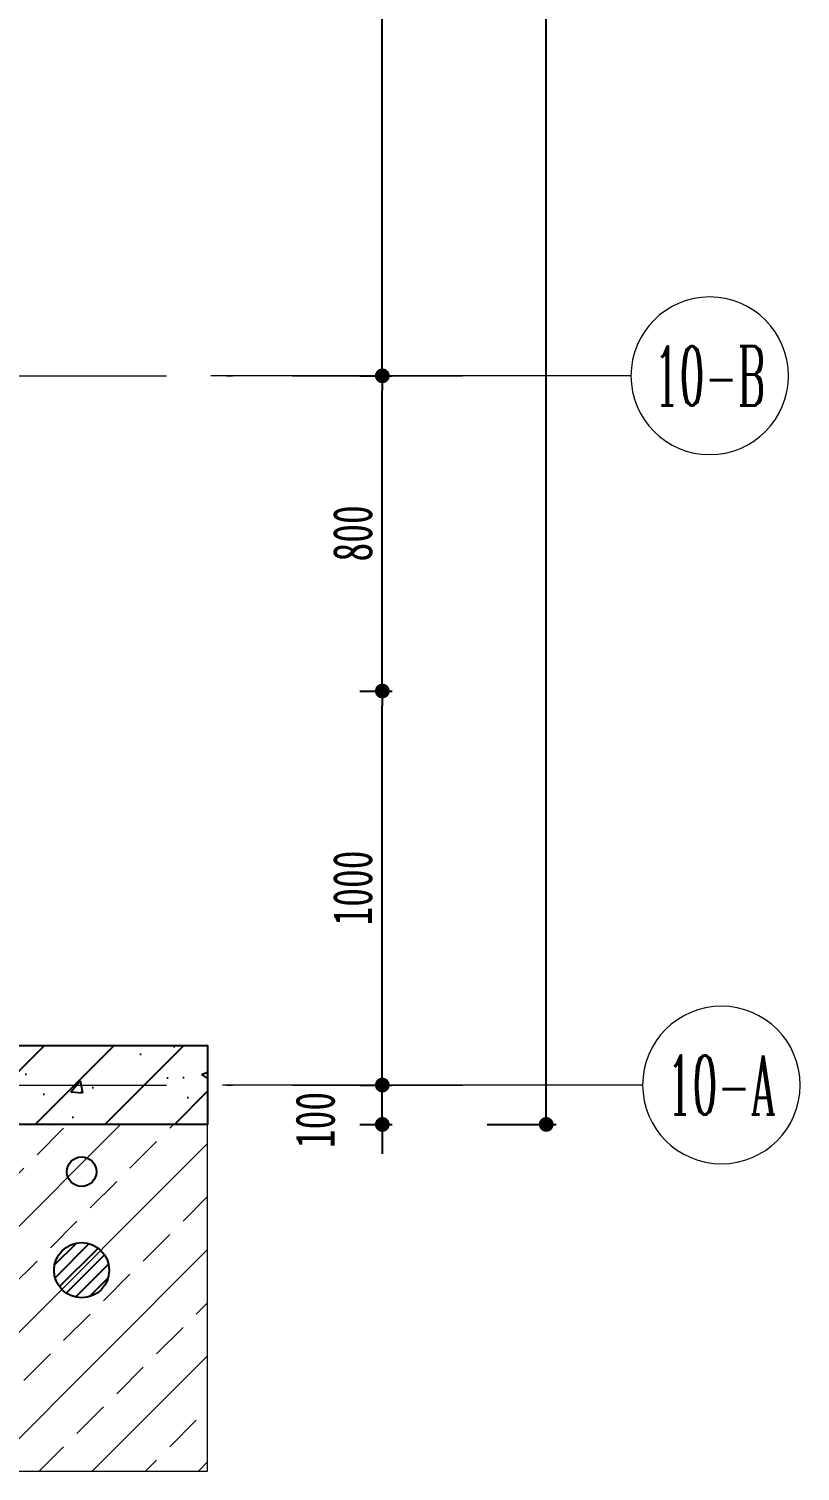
# Model space of a CAD drawing. Header units: millimetres. Extents: x 815519 to 890079, y 147095 to 251022.
# Drawn here: x 851858 to 853817, y 209638 to 213298 of the extents above; entities that cross this region are included whole.
import ezdxf
from ezdxf.enums import TextEntityAlignment as Align

# ---------------------------------------------------------------- set-up
doc = ezdxf.new("R2010")
doc.units = ezdxf.units.MM
doc.header["$LTSCALE"] = 1000
doc.linetypes.add('DOTE', pattern=[61.468, 50.8, -5.08, 0.508, -5.08])
doc.layers.get('Defpoints').update_dxf_attribs({"color": 1})
for name, color, linetype in [('A-尺寸标注', 53, 'Continuous'), ('PIPE-凝结', 150, 'Continuous'), ('PUB_HATCH', 8, 'Continuous'), ('VPIPE-凝结', 151, 'TG_N')]:
    doc.layers.add(name, color=color, linetype=linetype)
for name, color, linetype, lineweight in [('S-WALL', 255, 'Continuous', 0), ('S-轴号', 75, 'Continuous', 0), ('S-轴线', 149, 'DOTE', 0)]:
    doc.layers.add(name, color=color, linetype=linetype, lineweight=lineweight)
doc.styles.get("Standard").update_dxf_attribs({"font": 'gbenor.shx', "bigfont": 'gbcbig.shx'})
doc.styles.add('TG_LINETYPE', font='SIMPLEX', dxfattribs={"width": 0.8, "height": 3, "bigfont": 'HZTXT'})
doc.styles.add('TH-STYLE1', font='', dxfattribs={"width": 0.7})
doc.styles.add('尺寸', font='ROMANC.SHX', dxfattribs={"width": 0.7})
doc.styles.get('TH-STYLE1').set_extended_font_data('STFangsong')
doc.linetypes.add('TG_N', pattern='A,2,-0.3,["N",TG_LINETYPE,S=0.1,R=0,X=-0.23,Y=-0.15],0', length=2.3)
doc.linetypes.add('空调冷凝水管', pattern='A,0.14,-0.075,0.14,-0.075,0.14,-0.075,0.14,-0.075,0.14,-0.25,["N",Standard,S=0.2,R=0,X=-0.1,Y=-0.1],-0.25', length=1.5)
doc.dimstyles.new('TH-1：50', dxfattribs={"dimscale": 50, "dimtxt": 2, "dimasz": 0.75, "dimexe": 0.5, "dimexo": 0.8, "dimgap": 0.5, "dimtad": 1, "dimdec": 0, "dimrnd": 5, "dimdsep": 46, "dimtxsty": 'TH-STYLE1', "dimblk": 'DOT', "dimcen": 1, "dimdle": 0.5, "dimclrd": 53, "dimclre": 53, "dimclrt": 2, "dimadec": 0, "dimazin": 2, "dimtfac": 1, "dimtdec": 0, "dimtix": 1, "dimtmove": 2, "dimatfit": 3, "dimldrblk": 'HBA_DIMENSION_TICK-天华', "dimfxl": 3, "dimfxlon": 1, "dimarcsym": 0})

# ---------------------------------------------------------------- blocks, each defined once
blk = doc.blocks.new('_Dot')
at = {"color": 33, "linetype": 'ByBlock', "lineweight": -2}
blk.add_line((-0.5, 0), (-1, 0), dxfattribs=at)
at = {"color": 33, "linetype": 'ByBlock', "const_width": 0.5}
blk.add_lwpolyline([(-0.25, 0, 1), (0.25, 0, 1)], format="xyb", close=True, dxfattribs=at)
blk = doc.blocks.new('*D462')
at = {"layer": 'A-尺寸标注', "color": 53, "lineweight": -2, "ltscale": 0.5, "transparency": 16777216}
for p, q in [((853022, 218517.5), (853197, 218517.5)), ((853172, 210555), (853172, 218480)), ((853022, 210517.5), (853197, 210517.5))]:
    blk.add_line(p, q, dxfattribs=at)
at = {"layer": 'Defpoints', "color": 0, "ltscale": 0.5, "transparency": 16777216}
for p in [(852189.4, 218517.5), (853172, 218517.5), (852189.4, 210517.5)]:
    blk.add_point(p, dxfattribs=at)
at = {"layer": 'A-尺寸标注', "color": 53, "lineweight": -2, "ltscale": 0.5, "transparency": 16777216, "xscale": 37.5, "yscale": 37.5, "zscale": 37.5}
for p, rotation in [((853172, 218517.5), 90), ((853172, 210517.5), 270)]:
    blk.add_blockref('_Dot', p, dxfattribs=dict(at, rotation=rotation))
at = {"layer": 'A-尺寸标注', "color": 2, "ltscale": 0.5, "transparency": 16777216, "insert": (853097, 214517.5), "char_height": 100, "attachment_point": 5, "rotation": 90, "style": 'TH-STYLE1'}
blk.add_mtext('8000', dxfattribs=at)
blk = doc.blocks.new('HBA_DIMENSION_TICK-天华')
at = {"color": 50, "linetype": 'ByBlock'}
for points in [[(-72.714, 62.307), (-54.906, 79.963), (-12, -0.037), (0, 0)], [(-72.714, -62.307), (-54.906, -79.963), (-12, 0.037), (0, 0)]]:
    blk.add_solid(points, dxfattribs=at)
blk = doc.blocks.new('*D465')
at = {"layer": 'A-尺寸标注', "color": 53, "lineweight": -2, "ltscale": 0.5, "transparency": 16777216}
for p, q in [((852699.1, 216417.5), (852780.8, 216417.5)), ((852755.8, 212455), (852755.8, 216380)), ((852699.1, 212417.5), (852780.8, 212417.5))]:
    blk.add_line(p, q, dxfattribs=at)
at = {"layer": 'Defpoints', "color": 0, "ltscale": 0.5, "transparency": 16777216}
for p in [(852659.1, 216417.5), (852755.8, 216417.5), (852659.1, 212417.5)]:
    blk.add_point(p, dxfattribs=at)
at = {"layer": 'A-尺寸标注', "color": 53, "lineweight": -2, "ltscale": 0.5, "transparency": 16777216, "xscale": 37.5, "yscale": 37.5, "zscale": 37.5}
for p, rotation in [((852755.8, 216417.5), 90), ((852755.8, 212417.5), 270)]:
    blk.add_blockref('_Dot', p, dxfattribs=dict(at, rotation=rotation))
at = {"layer": 'A-尺寸标注', "color": 2, "ltscale": 0.5, "transparency": 16777216, "insert": (852680.8, 214417.5), "char_height": 100, "attachment_point": 5, "rotation": 90, "style": 'TH-STYLE1'}
blk.add_mtext('4000', dxfattribs=at)
blk = doc.blocks.new('*D466')
at = {"layer": 'A-尺寸标注', "color": 53, "lineweight": -2, "ltscale": 0.5, "transparency": 16777216}
for p, q in [((852699.1, 212417.5), (852780.8, 212417.5)), ((852755.8, 211655), (852755.8, 212380)), ((852699.1, 211617.5), (852780.8, 211617.5))]:
    blk.add_line(p, q, dxfattribs=at)
at = {"layer": 'Defpoints', "color": 0, "ltscale": 0.5, "transparency": 16777216}
for p in [(852659.1, 212417.5), (852755.8, 212417.5), (852659.1, 211617.5)]:
    blk.add_point(p, dxfattribs=at)
at = {"layer": 'A-尺寸标注', "color": 53, "lineweight": -2, "ltscale": 0.5, "transparency": 16777216, "xscale": 37.5, "yscale": 37.5, "zscale": 37.5}
for p, rotation in [((852755.8, 212417.5), 90), ((852755.8, 211617.5), 270)]:
    blk.add_blockref('_Dot', p, dxfattribs=dict(at, rotation=rotation))
at = {"layer": 'A-尺寸标注', "color": 2, "ltscale": 0.5, "transparency": 16777216, "insert": (852680.8, 212017.5), "char_height": 100, "attachment_point": 5, "rotation": 90, "style": 'TH-STYLE1'}
blk.add_mtext('800', dxfattribs=at)
blk = doc.blocks.new('*D467')
at = {"layer": 'A-尺寸标注', "color": 53, "lineweight": -2, "ltscale": 0.5, "transparency": 16777216}
for p, q in [((852699.1, 211617.5), (852780.8, 211617.5)), ((852755.8, 210655), (852755.8, 211580)), ((852699.1, 210617.5), (852780.8, 210617.5))]:
    blk.add_line(p, q, dxfattribs=at)
at = {"layer": 'Defpoints', "color": 0, "ltscale": 0.5, "transparency": 16777216}
for p in [(852659.1, 211617.5), (852755.8, 211617.5), (852659.1, 210617.5)]:
    blk.add_point(p, dxfattribs=at)
at = {"layer": 'A-尺寸标注', "color": 53, "lineweight": -2, "ltscale": 0.5, "transparency": 16777216, "xscale": 37.5, "yscale": 37.5, "zscale": 37.5}
for p, rotation in [((852755.8, 211617.5), 90), ((852755.8, 210617.5), 270)]:
    blk.add_blockref('_Dot', p, dxfattribs=dict(at, rotation=rotation))
at = {"layer": 'A-尺寸标注', "color": 2, "ltscale": 0.5, "transparency": 16777216, "insert": (852680.8, 211117.5), "char_height": 100, "attachment_point": 5, "rotation": 90, "style": 'TH-STYLE1'}
blk.add_mtext('1000', dxfattribs=at)
blk = doc.blocks.new('*D260')
at = {"layer": 'A-尺寸标注', "color": 53, "lineweight": -2, "ltscale": 0.5, "transparency": 16777216}
for p, q in [((852755.8, 210655), (852755.8, 210692.5)), ((852699.1, 210617.5), (852780.8, 210617.5)), ((852755.8, 210517.5), (852755.8, 210617.5)), ((852699.1, 210517.5), (852780.8, 210517.5)), ((852755.8, 210480), (852755.8, 210442.5))]:
    blk.add_line(p, q, dxfattribs=at)
at = {"layer": 'Defpoints', "color": 0, "ltscale": 0.5, "transparency": 16777216}
for p in [(852659.1, 210617.5), (852755.8, 210617.5), (852659.1, 210517.5)]:
    blk.add_point(p, dxfattribs=at)
at = {"layer": 'A-尺寸标注', "color": 53, "lineweight": -2, "ltscale": 0.5, "transparency": 16777216, "xscale": 37.5, "yscale": 37.5, "zscale": 37.5}
for p, rotation in [((852755.8, 210617.5), 270), ((852755.8, 210517.5), 90)]:
    blk.add_blockref('_Dot', p, dxfattribs=dict(at, rotation=rotation))
at = {"layer": 'A-尺寸标注', "color": 2, "ltscale": 0.5, "transparency": 16777216, "insert": (852585.7, 210528.7), "char_height": 100, "attachment_point": 5, "rotation": 90, "style": 'TH-STYLE1'}
blk.add_mtext('100', dxfattribs=at)
blk = doc.blocks.new('地漏')
h = blk.add_hatch()
h.set_pattern_fill('LINE', color=13, scale=25, angle=45, style=0)
h.set_pattern_definition([(45, (0, 0), (-16.83798023, 16.83798023), [])])
edge = h.paths.add_edge_path()
edge.add_arc((6430372.7, -196010.6), 70, 0, 360)
at = {"color": 13}
blk.add_line((6430410.5, -195951.9), (6430411.9, -195953.3), dxfattribs=at)
blk.add_circle((6430372.7, -196010.6), 70)
blk = doc.blocks.new('hl_Axis-A2')
at = {"color": 75, "ltscale": 2}
blk.add_line((16, 0), (0, 0), dxfattribs=at)
at = {"color": 75}
blk.add_circle((19, 0), 3, dxfattribs=at)
at = {"color": 2, "style": '尺寸', "width": 0.7}
blk.add_attdef('轴号', text='', height=3, dxfattribs=at).set_placement((19, 0), align=Align.MIDDLE_CENTER)

msp = doc.modelspace()

# ---------------------------------------------------------------- hatches: boundary and pattern name
at = {"layer": 'PUB_HATCH'}
h = msp.add_hatch(dxfattribs=at)
h.set_pattern_fill('钢筋混凝土', color=256, scale=50, style=0)
h.set_pattern_definition([(45, (-168259.29, 41209.81), (-88.388348, 88.388348), []), (50, (-168259.3, 41209.8), (358.63009, -31.37607), [37.5, -412.5]), (355, (-168259.3, 41209.8), (-69.37567, 376.09607), [30, -330]), (100.4514, (-168229.4, 41207.2), (289.25469, 344.71977), [31.8701, -350.57106]), (46.1842, (-168259.3, 41309.8), (533.62052, -82.7595), [56.25, -618.75]), (96.6356, (-168214.8, 41302.9), (467.33135, 487.05894), [47.80514, -525.8565]), (351.1842, (-168259.3, 41309.8), (467.33097, 487.0593), [45, -495]), (21, (-168209.3, 41284.8), (298.45353, -201.309445), [37.5, -412.5]), (326, (-168209.3, 41284.8), (121.65767, 362.57502), [30, -330]), (71.4514, (-168184.42, 41268.03), (420.11131, 161.26525), [31.8701, -350.57106]), (37.5, (-168259.29, 41209.81), (6.079928, 166.446927), [0, -326, 0, -335, 0, -331.25]), (7.5, (-168259.3, 41209.8), (131.53477, 197.205856), [0, -191, 0, -318.5, 0, -126.25]), (327.5, (-168370.79, 41209.81), (266.911218, -11.277436), [0, -125, 0, -390, 0, -517.5]), (317.5, (-168420.8, 41209.8), (291.593085, 50.05249), [0, -162.5, 0, -259, 0, -367.5])])
h.paths.add_polyline_path([(851512.3, 211217.5), (851312.3, 211217.5), (851312.3, 210717.5), (850512.3, 210717.5), (850512.3, 210517.5), (852312.3, 210517.5), (852312.3, 210717.5), (851512.3, 210717.5)])
at = {"layer": 'S-WALL', "ltscale": 0.5}
h = msp.add_hatch(dxfattribs=at)
h.set_pattern_fill('ANSI33', color=251, scale=30)
h.set_pattern_definition([(45, (-998.2, -28322.43), (-134.70384, 134.70384), []), (45, (-863.5, -28322.43), (-134.70384, 134.70384), [95.25, -47.625])])
h.paths.add_polyline_path([(852312.3, 210517.5), (850702.7, 210517.5), (850702.7, 209637.5), (852312.3, 209637.5)])

# ---------------------------------------------------------------- linework, layer by layer
at = {"color": 7, "ltscale": 0.5}
msp.add_lwpolyline([(851312.5, 213417.5), (851512.3, 213417.5), (851512.3, 210717.5), (852312.3, 210717.5), (852312.3, 210517.5), (850512.3, 210517.5), (850512.3, 210717.5), (851312.3, 210717.5), (851312.5, 213417.5)], dxfattribs=at)
at = {"layer": 'PIPE-凝结', "linetype": '空调冷凝水管', "ltscale": 0.5}
msp.add_circle((851992.3, 210397.5), 37.5, dxfattribs=at)
at = {"layer": 'S-WALL'}
msp.add_lwpolyline([(851512.3, 213417.5), (851512.3, 210717.5), (852312.3, 210717.5), (852312.3, 210517.5), (851312.3, 210517.5), (850512.3, 210517.5), (850512.3, 210717.5), (851312.3, 210717.5), (851312.3, 213417.5)], close=True, dxfattribs=at)
at = {"layer": 'S-WALL', "ltscale": 0.5}
msp.add_lwpolyline([(852312.3, 210517.5), (850702.7, 210517.5), (850702.7, 209637.5), (852312.3, 209637.5)], close=True, dxfattribs=at)
at = {"layer": 'S-轴线', "linetype": 'DOTE', "ltscale": 0.03}
for p, q in [((841463.2, 212417.5), (852959.1, 212417.5)), ((841463.2, 210617.5), (852959.1, 210617.5))]:
    msp.add_line(p, q, dxfattribs=at)

# ---------------------------------------------------------------- block references
at = {"layer": 'S-轴号'}
ref = msp.add_blockref('hl_Axis-A2', (852320.4, 212417.5), dxfattribs=dict(at, xscale=-66.66666666666666, yscale=66.66666666666666, zscale=66.66666666666666, rotation=180))
ref.add_attrib('轴号', '10-B', dxfattribs={"layer": '0', "color": 2, "height": 150, "style": '尺寸', "width": 0.5}).set_placement((853587.1, 212417.5), align=Align.MIDDLE_CENTER)
ref = msp.add_blockref('hl_Axis-A2', (852350.1, 210617.5), dxfattribs=dict(at, xscale=-66.66666666666666, yscale=66.66666666666666, zscale=66.66666666666666, rotation=180))
ref.add_attrib('轴号', '10-A', dxfattribs={"layer": '0', "color": 2, "height": 150, "style": '尺寸', "width": 0.5}).set_placement((853616.7, 210617.5), align=Align.MIDDLE_CENTER)
at = {"layer": 'VPIPE-凝结'}
msp.add_blockref('地漏', (-5578380.4, 406158.1, 400), dxfattribs=at)

# ---------------------------------------------------------------- dimensions: what is measured, and where the dimension line sits
at = {"layer": 'A-尺寸标注', "ltscale": 0.5}
for p1, p2, distance, picture, middle in [((852189.4, 210517.5), (852189.4, 218517.5), -982.5, '*D462', (853097, 214517.5)), ((852659.1, 212417.5), (852659.1, 216417.5), -96.7, '*D465', (852680.8, 214417.5)), ((852659.1, 211617.5), (852659.1, 212417.5), -96.7, '*D466', (852680.8, 212017.5)), ((852659.1, 210617.5), (852659.1, 211617.5), -96.7, '*D467', (852680.8, 211117.5))]:
    dim = msp.add_aligned_dim(p1=p1, p2=p2, distance=distance, dimstyle='TH-1：50', dxfattribs=at)
    dim.commit()
    dim.dimension.update_dxf_attribs({"geometry": picture, "text_midpoint": middle})
dim = msp.add_linear_dim(base=(852755.8, 210617.5), p1=(852659.1, 210517.5), p2=(852659.1, 210617.5), angle=90, dimstyle='TH-1：50', dxfattribs=at)
dim.commit()
dim.dimension.update_dxf_attribs({"geometry": '*D260', "text_midpoint": (852585.7, 210528.7), "dimtype": 161})

doc.saveas('drawing.dxf')
